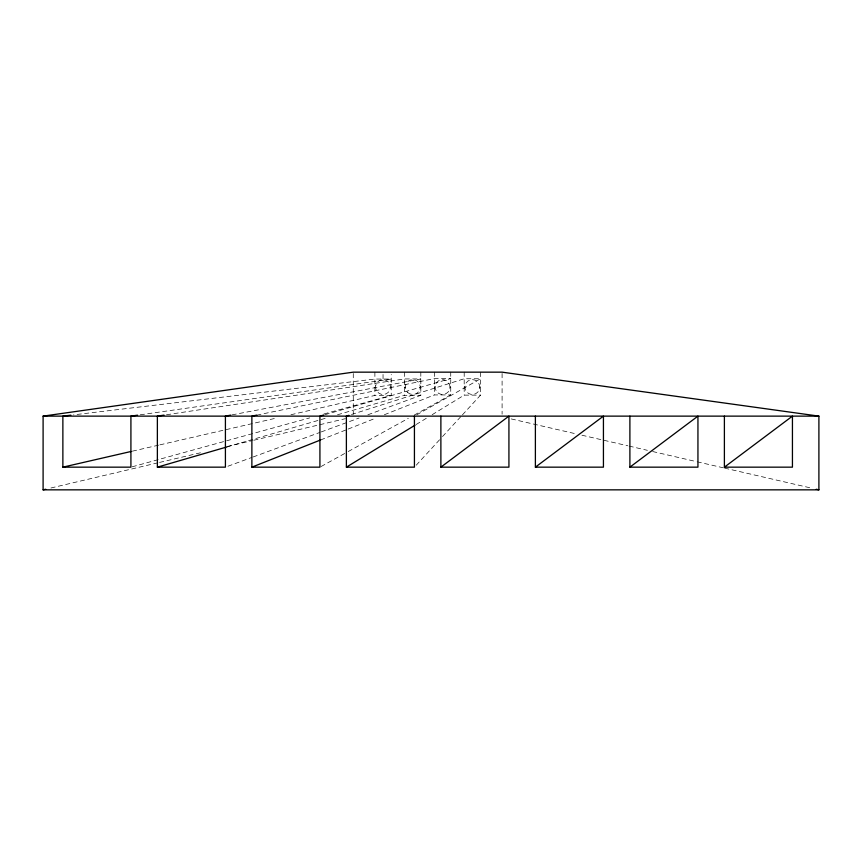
<?xml version="1.0" encoding="UTF-8"?>
<svg xmlns="http://www.w3.org/2000/svg" width="862" height="862" viewBox="0 0 862 862"><rect width="100%" height="100%" fill="white"/><g stroke="black" fill="none" stroke-linecap="round" stroke-linejoin="round"><path stroke-width="0.65" stroke-dasharray="4.31 3.23" d="M416.238 465.189L441.603 437.562M442.508 436.571L461.536 415.85M462.441 414.859L480.554 395.13L480.554 372.158M416.152 424.503L426.442 418.21M432.164 414.708L464.187 395.13L480.554 395.13M416.745 414.816L480.554 378.752L464.187 378.752L350.22 414.913M321.095 466.514L347.03 452.194M348.205 451.548L408.319 418.361M414.213 415.107L450.74 394.936L450.74 372.158M450.007 387.103A7.446 7.446 0 0 0 438.887 380.584A7.446 7.446 0 0 0 438.801 393.481A7.446 7.446 0 0 0 450.007 387.103L450.74 386.758M320.621 439.954L346.88 429.567M348.129 429.071L375.627 418.189M384.377 414.73L434.373 394.936L450.74 394.936M227.934 466.234L251.887 457.431M253.148 456.968L319.964 432.401M321.224 431.937L359.045 418.027M367.869 414.784L420.818 395.313L420.818 372.158M464.187 386.941L464.898 386.682M226.868 446.958L325.955 418.145M337.527 414.773L404.45 395.313L420.818 395.313M325.049 414.654L450.74 378.569L434.373 378.569L258.438 414.773M132.209 466.805L309.652 417.908M323.897 413.986L391.251 395.432L391.251 374.453M50.955 487.989L158.263 462.732M159.578 462.42L202.764 452.248M227.633 446.397L252.501 440.547M253.805 440.234L345.414 418.673M132.349 451.182L158.576 445.158M159.879 444.857L276.562 418.027M290.979 414.719L374.884 395.432L391.251 395.432M232.018 414.87L420.818 378.946L404.45 378.946L165.342 414.924M140.215 414.805L391.251 379.054L374.884 379.054L73.539 414.859M479.725 386.941L480.554 386.941M374.884 387.243L375.638 387.243M390.411 387.243L391.251 387.243M404.45 387.135L405.366 387.286M511.263 418.932L576.71 434.017M581.947 435.224L627.773 445.783M629.077 446.085L647.405 450.32M652.642 451.526L695.839 461.482M697.153 461.784L723.337 467.818M724.64 468.12L811.045 488.032M434.373 386.758L435.127 387.006M420.236 386.833L420.818 387.135M383.04 374.453L383.062 379.054M502.093 373.472L502.093 414.191M464.187 372.158L464.187 395.13M434.373 372.158L434.373 394.936M404.45 372.158L404.45 395.313M374.884 372.158L374.884 395.432M353.269 373.472L353.269 414.191M375.713 385.713L375.616 387.652A7.446 7.446 0 0 0 390.357 388.396L390.454 386.456A7.446 7.446 0 0 0 375.713 385.713M479.757 387.426L479.606 385.497A7.446 7.446 0 0 0 467.84 381.123A7.446 7.446 0 0 0 468.853 393.632A7.446 7.446 0 0 0 479.757 387.426M407.704 392.479A7.446 7.446 0 0 0 420.042 388.762A7.446 7.446 0 0 0 410.657 379.926A7.446 7.446 0 0 0 407.704 392.479"/><path stroke-width="1.29" d="M440.881 467.161L508.925 416.13L508.925 467.161L440.881 467.161L440.881 416.13M535.388 467.161L603.432 416.13L603.432 467.161L535.388 467.161L535.388 416.13M629.896 467.161L697.94 416.13L697.94 467.161L629.896 467.161L629.896 416.13M724.392 467.161L792.437 416.13L792.437 467.161L724.392 467.161L724.392 416.13M348.938 415.312L346.384 416.13L346.384 467.161L415.01 425.203M257.124 415.042L251.876 416.13L251.876 467.161L320.621 439.954M164.017 415.128L157.369 416.13L157.369 467.161L226.868 446.958M323.767 415.021L319.921 416.13L319.921 467.161L251.876 467.161M43.1 489.842L818.9 489.842L818.9 416.13L502.093 372.158L353.269 372.158L43.1 416.13L43.1 489.842L45.718 489.228M70.867 415.182L62.872 416.13L62.872 467.161L131.035 451.483M230.693 415.128L225.413 416.13L225.413 467.161L157.369 467.161M137.554 415.182L130.916 416.13L130.916 467.161L62.872 467.161M43.1 416.13L818.9 416.13M346.384 467.161L414.428 467.161L414.428 416.13M816.282 489.239L818.9 489.842"/></g></svg>
